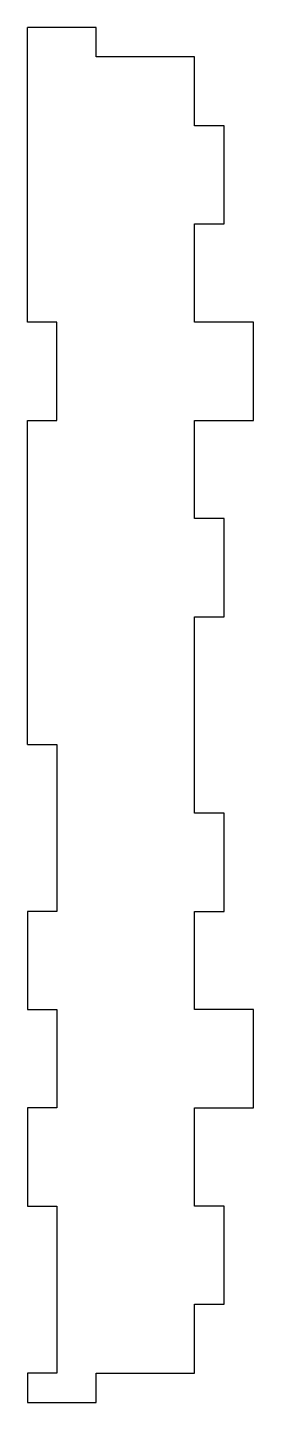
# Model space of a CAD drawing. Extents: x -20 to 3, y 0 to 140.
import ezdxf

# ---------------------------------------------------------------- set-up
doc = ezdxf.new("R2010")
doc.units = 0
doc.layers.add('Shape2DView', color=7, linetype='CONTINUOUS')

msp = doc.modelspace()

# ---------------------------------------------------------------- linework, layer by layer
at = {"layer": 'Shape2DView'}
for p, q in [((-13, 140), (-20, 140)), ((-20, 110), (-20, 140)), ((-13, 137), (-13, 140)), ((-3, 137), (-13, 137)), ((-3, 130), (-3, 137)), ((0, 130), (-3, 130)), ((0, 120), (0, 130)), ((-3, 110), (-3, 120)), ((-3, 120), (0, 120)), ((-17, 110), (-20, 110)), ((-17, 100), (-17, 110)), ((3, 110), (-3, 110)), ((3, 100), (3, 110)), ((-20, 100), (-17, 100)), ((-20, 67), (-20, 100)), ((-3, 90), (-3, 100)), ((-3, 100), (3, 100)), ((0, 90), (-3, 90)), ((0, 80), (0, 90)), ((-3, 60), (-3, 80)), ((-3, 80), (0, 80)), ((-20, 67), (-17, 67)), ((-17, 67), (-17, 50)), ((0, 60), (-3, 60)), ((0, 50), (0, 60)), ((-17, 50), (-20, 50)), ((-20, 50), (-20, 40)), ((-3, 40), (-3, 50)), ((-3, 50), (0, 50)), ((-20, 40), (-17, 40)), ((-17, 40), (-17, 30)), ((3, 40), (-3, 40)), ((3, 30), (3, 40)), ((-17, 30), (-20, 30)), ((-20, 30), (-20, 20)), ((-3, 20), (-3, 30)), ((-3, 30), (3, 30)), ((-20, 20), (-17, 20)), ((-17, 20), (-17, 3)), ((0, 20), (-3, 20)), ((0, 10), (0, 20)), ((-3, 3), (-3, 10)), ((-3, 10), (0, 10)), ((-17, 3), (-20, 3)), ((-20, 3), (-20, 0)), ((-13, 0), (-13, 3)), ((-13, 3), (-3, 3)), ((-20, 0), (-13, 0))]:
    msp.add_line(p, q, dxfattribs=at)

doc.saveas('drawing.dxf')
